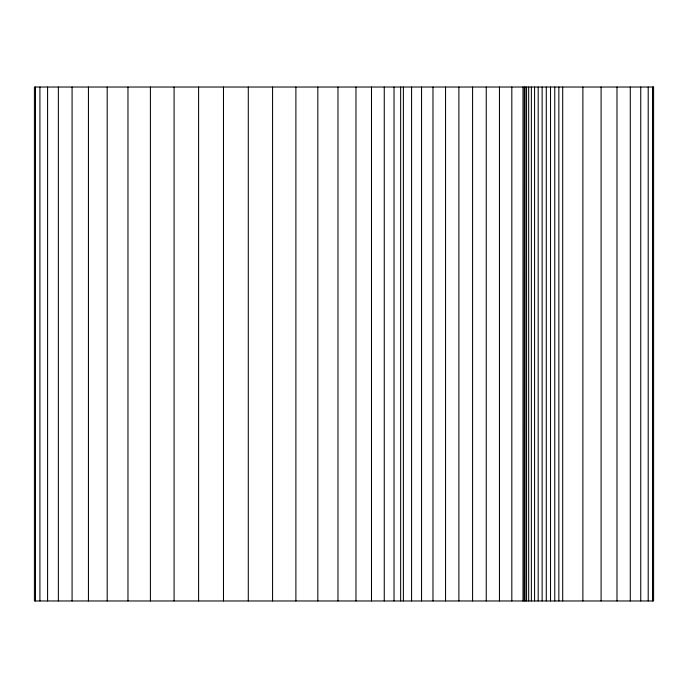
<?xml version="1.0" encoding="UTF-8"?>
<svg xmlns="http://www.w3.org/2000/svg" width="688" height="688" viewBox="0 0 688 688"><rect width="100%" height="100%" fill="white"/><g stroke="black" fill="none" stroke-linecap="round" stroke-linejoin="round"><path stroke-width="1.03" d="M652.516 87.032L652.516 600.968M648.208 87.032L648.208 600.968M640.752 87.032L640.752 600.968M630.277 87.032L630.277 600.968M616.981 87.032L616.981 600.968M601.088 87.032L601.088 600.968M582.882 87.032L582.882 600.968M562.698 87.032L562.698 600.968M558.854 87.032L558.854 600.968M554.76 87.032L554.76 600.968M550.529 87.032L550.529 600.968M546.289 87.032L546.289 600.968M542.135 87.032L542.135 600.968M538.197 87.032L538.197 600.968M534.576 87.032L534.576 600.968M531.368 87.032L531.368 600.968M528.668 87.032L528.668 600.968M526.552 87.032L526.552 600.968M525.064 87.032L525.064 600.968M524.256 87.032L524.153 600.968M522.992 87.032L522.992 600.968M511.82 87.032L511.82 600.968M499.454 87.032L499.454 600.968M486.244 87.032L486.244 600.968M472.587 87.032L472.587 600.968M458.887 87.032L458.887 600.968M445.549 87.032L445.549 600.968M432.976 87.032L432.976 600.968M421.546 87.032L421.546 600.968M411.579 87.032L411.579 600.968M403.392 87.032L403.392 600.968M400.648 87.032L400.648 600.968M394.035 87.032L394.035 600.968M384.257 87.032L384.257 600.968M371.494 87.032L371.494 600.968M355.971 87.032L355.971 600.968M337.971 87.032L337.971 600.968M317.822 87.032L317.822 600.968M295.892 87.032L295.892 600.968M272.568 87.032L272.568 600.968M248.291 87.032L248.291 600.968M223.48 87.032L223.48 600.968M198.6 87.032L198.6 600.968M174.09 87.032L174.09 600.968M150.405 87.032L150.405 600.968M127.968 87.032L127.968 600.968M107.19 87.032L107.19 600.968M88.442 87.032L88.442 600.968M72.077 87.032L72.077 600.968M58.368 87.032L58.368 600.968M47.584 87.032L47.584 600.968M39.913 87.032L39.913 600.968M35.492 87.032L35.492 600.968M653.6 87.032L34.4 87.032L34.4 600.968L653.6 600.968L653.6 87.032"/></g></svg>
